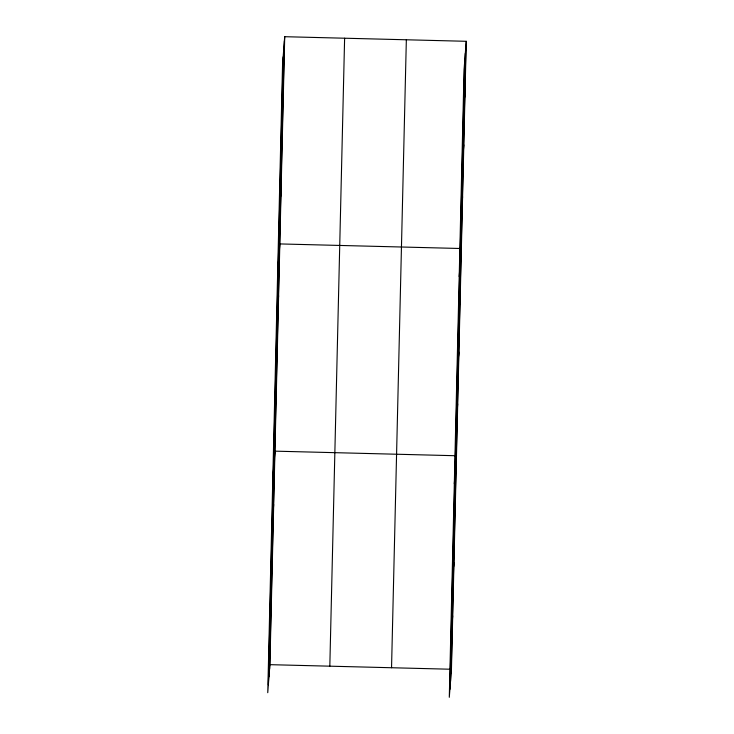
<?xml version="1.0" encoding="UTF-8"?>
<svg xmlns="http://www.w3.org/2000/svg" width="734" height="734" viewBox="0 0 734 734"><rect width="100%" height="100%" fill="white"/><g stroke="black" fill="none" stroke-linecap="round" stroke-linejoin="round"><path stroke-width="1.1" d="M268.36 684.822L283.159 56.867M268.983 676.702L283.783 48.738M269.589 668.821L284.388 40.856M284.709 36.7L282.553 64.748L267.754 692.703L269.91 664.665L284.709 36.7L466.246 41.297L451.447 669.252L449.291 697.3L464.09 69.335L466.246 41.297M329.823 666.178L344.613 38.214M391.543 667.738L406.342 39.774M449.896 689.419L464.695 61.454M450.52 681.29L465.319 53.334M451.126 673.408L465.925 45.453M283.168 92.658L283.489 88.511M281.948 144.47L282.269 140.313M280.727 196.281L281.049 192.125M277.672 271.975L279.828 243.927L461.365 248.523L459.209 276.562M278.287 299.894L278.608 295.738M277.067 351.696L277.388 347.54M275.846 403.507L276.168 399.351M272.782 479.201L274.947 451.153L455.346 455.722M273.369 508.69L273.681 504.533M272.103 562.061L272.424 557.904M270.846 615.441L271.167 611.284M464.705 97.255L465.026 93.099M463.484 149.066L463.805 144.91M462.264 200.868L462.585 196.712M459.823 304.482L460.145 300.325M458.603 356.293L458.924 352.137M457.383 408.095L457.704 403.939M454.318 483.798L456.484 455.75M454.906 513.277L455.218 509.121M453.64 566.657L453.961 562.501M452.383 620.028L452.704 615.881M269.91 664.665L450.318 669.224"/></g></svg>
